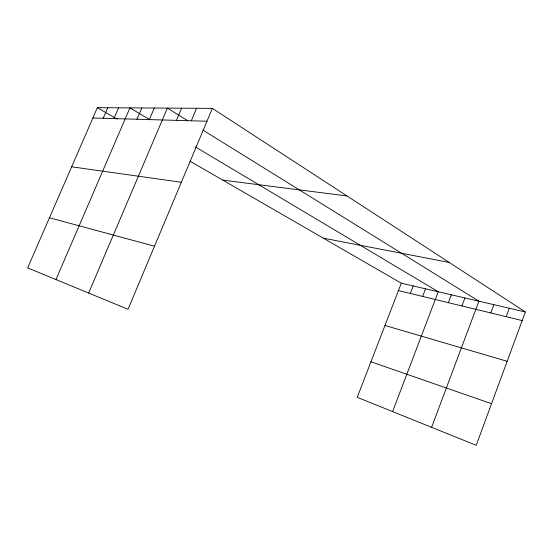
<?xml version="1.0" encoding="UTF-8"?>
<svg xmlns="http://www.w3.org/2000/svg" width="553" height="553" viewBox="0 0 553 553"><rect width="100%" height="100%" fill="white"/><g stroke="black" fill="none" stroke-linecap="round" stroke-linejoin="round"><path stroke-width="0.83" d="M212.38 108.381L128.026 309.279L27.65 267.894L97.369 107.683L212.38 108.381L525.35 311.954L476.209 445.317L357.238 397.324L401.291 283.184L189.893 161.117M506.182 316.682L509.313 308.235M490.753 312.943L493.843 304.648M431.61 427.324L478.912 301.185L202.965 130.155M461.886 305.947L464.907 297.936M448.365 302.671L451.352 294.797M392.609 411.591L438.239 291.749L195.375 146.911M422.616 296.429L425.534 288.804M410.34 293.456L413.222 285.949M191.29 120.789L196.564 108.284M176.428 120.367L181.584 108.194M88.632 293.035L167.386 108.105L187.674 120.678M149.345 119.593L154.287 108.029M136.971 119.241L141.817 107.953M55.957 279.562L129.927 107.876L149.849 119.766M103.169 118.28L107.738 107.745M113.918 118.584L118.577 107.807M92.883 117.983L206.981 121.238M222.818 180.126L347.014 195.956M71.641 166.806L181.349 182.276M323.311 238.156L449.243 262.447M401.291 283.184L525.35 311.954M398.437 290.567L522.177 320.56M49.459 217.771L154.508 246.203M384.971 325.475L507.17 361.289M370.959 361.773L491.541 403.704M97.369 107.683L117.153 119.109"/></g></svg>
